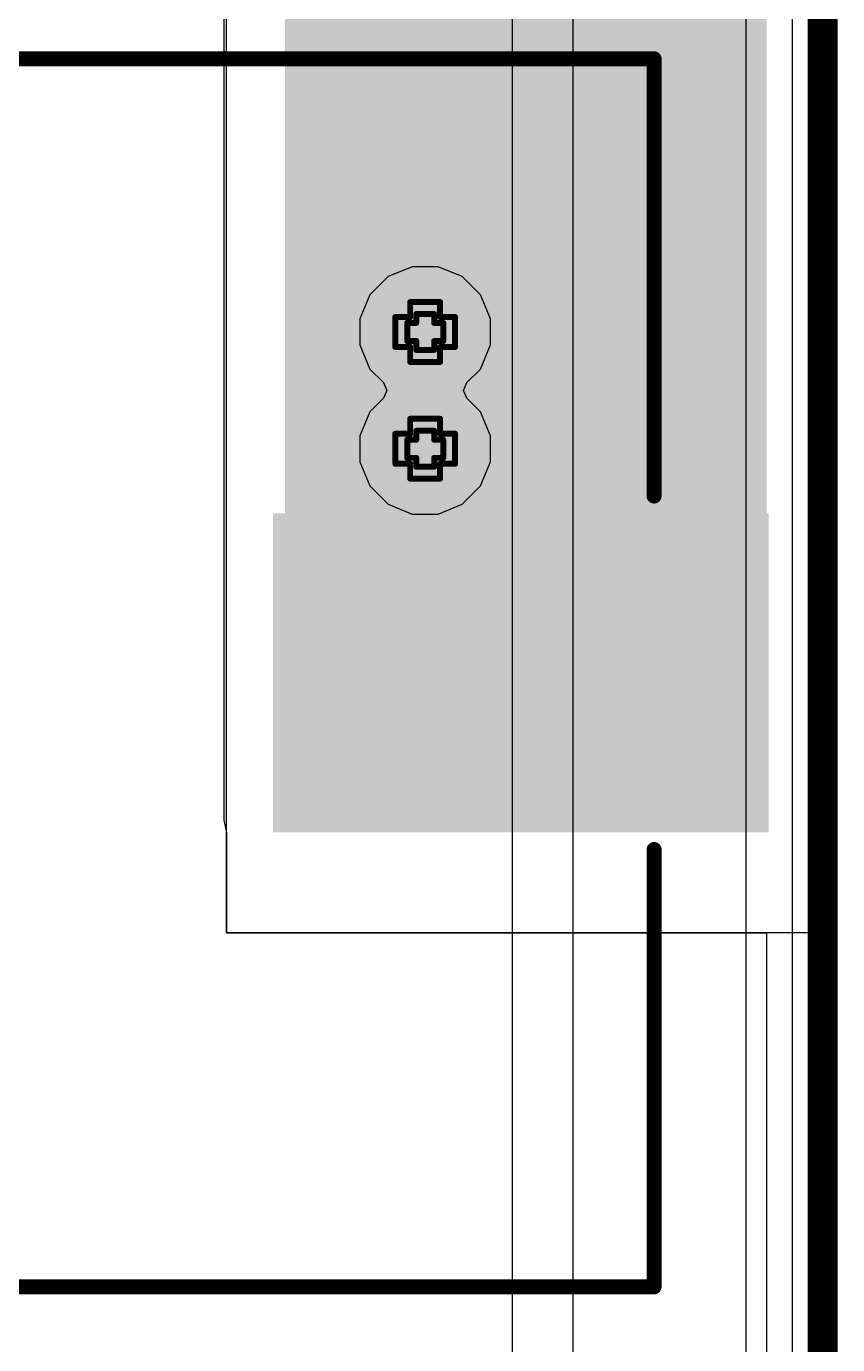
# Model space of a CAD drawing. Header units: inches. Extents: x -4 to 5258, y -4 to 5281.
# Drawn here: x 139.24 to 146.12, y 61.46 to 72.64 of the extents above; entities that cross this region are included whole.
import ezdxf

# ---------------------------------------------------------------- set-up
doc = ezdxf.new("R2010")
doc.units = ezdxf.units.IN
for name, color, linetype in [('Board Outline', 216, 'Continuous'), ('Bottom Layer', 5, 'Continuous'), ('Bottom Solder', 6, 'Continuous'), ('Drill Drawing', 1, 'Continuous'), ('Layer 1', 16, 'Continuous'), ('Layer 2', 76, 'Continuous'), ('Top Layer', 1, 'Continuous'), ('Top Overlay', 2, 'Continuous'), ('Top Paste', 8, 'Continuous'), ('Top Solder', 216, 'Continuous'), ('Via Holes', 16, 'Continuous')]:
    doc.layers.add(name, color=color, linetype=linetype)

# ---------------------------------------------------------------- blocks, each defined once
blk = doc.blocks.new('UCD_220_F_10__D___309')
at = {"layer": 'Top Layer'}
for points in [[(-6, 1.25), (-2, 1.25), (-2, -1.25), (-6, -1.25)], [(2, 1.25), (6, 1.25), (6, -1.25), (2, -1.25)]]:
    blk.add_hatch(color=1, dxfattribs=at).paths.add_polyline_path(points)
at = {"layer": 'Top Paste'}
for points in [[(-6, 1.25), (-2, 1.25), (-2, -1.25), (-6, -1.25)], [(2, 1.25), (6, 1.25), (6, -1.25), (2, -1.25)]]:
    blk.add_hatch(color=8, dxfattribs=at).paths.add_polyline_path(points)
at = {"layer": 'Top Solder'}
for points in [[(-6.102, 1.352), (-1.898, 1.352), (-1.898, -1.352), (-6.102, -1.352)], [(1.898, 1.352), (6.102, 1.352), (6.102, -1.352), (1.898, -1.352)]]:
    blk.add_hatch(color=216, dxfattribs=at).paths.add_polyline_path(points)
at = {"layer": 'Top Overlay'}
for points in [[(-5.131, 3.708, 0.127, 0.127, 0), (-3.632, 5.207, 0.127, 0.127, 0)], [(-3.632, 5.207, 0.127, 0.127, 0), (5.131, 5.207, 0.127, 0.127, 0)], [(5.131, 1.499, 0.127, 0.127, 0), (5.131, 5.207, 0.127, 0.127, 0)], [(-5.131, 1.524, 0.127, 0.127, 0), (-5.131, 3.708, 0.127, 0.127, 0)], [(-5.664, 1.618, 0.127, 0.127, 0), (-5.664, 2.121, 0.127, 0.127, 0)], [(-5.946, 1.866, 0.127, 0.127, 0), (-5.392, 1.866, 0.127, 0.127, 0)], [(5.131, -5.207, 0.127, 0.127, 0), (5.131, -1.499, 0.127, 0.127, 0)], [(-5.131, -3.708, 0.127, 0.127, 0), (-5.131, -1.524, 0.127, 0.127, 0)], [(-5.131, -3.708, 0.127, 0.127, 0), (-3.632, -5.207, 0.127, 0.127, 0)], [(-3.632, -5.207, 0.127, 0.127, 0), (5.131, -5.207, 0.127, 0.127, 0)]]:
    blk.add_lwpolyline(points, format="xyseb", dxfattribs=at)
for points in [[(-3.664, 5.207, 0.0635, 0.0635, 1), (-3.6, 5.207, 0.0635, 0.0635, 1)], [(-3.664, 5.207, 0.0635, 0.0635, 1), (-3.6, 5.207, 0.0635, 0.0635, 1)], [(5.099, 5.207, 0.0635, 0.0635, 1), (5.163, 5.207, 0.0635, 0.0635, 1)], [(5.099, 5.207, 0.0635, 0.0635, 1), (5.163, 5.207, 0.0635, 0.0635, 1)], [(-5.163, 3.708, 0.0635, 0.0635, 1), (-5.099, 3.708, 0.0635, 0.0635, 1)], [(-5.163, 3.708, 0.0635, 0.0635, 1), (-5.099, 3.708, 0.0635, 0.0635, 1)], [(-5.696, 2.121, 0.0635, 0.0635, 1), (-5.632, 2.121, 0.0635, 0.0635, 1)], [(-5.977, 1.866, 0.0635, 0.0635, 1), (-5.914, 1.866, 0.0635, 0.0635, 1)], [(-5.424, 1.866, 0.0635, 0.0635, 1), (-5.36, 1.866, 0.0635, 0.0635, 1)], [(-5.696, 1.618, 0.0635, 0.0635, 1), (-5.632, 1.618, 0.0635, 0.0635, 1)], [(-5.163, 1.524, 0.0635, 0.0635, 1), (-5.099, 1.524, 0.0635, 0.0635, 1)], [(5.099, 1.499, 0.0635, 0.0635, 1), (5.163, 1.499, 0.0635, 0.0635, 1)], [(5.099, -1.499, 0.0635, 0.0635, 1), (5.163, -1.499, 0.0635, 0.0635, 1)], [(-5.163, -1.524, 0.0635, 0.0635, 1), (-5.099, -1.524, 0.0635, 0.0635, 1)], [(-5.163, -3.708, 0.0635, 0.0635, 1), (-5.099, -3.708, 0.0635, 0.0635, 1)], [(-5.163, -3.708, 0.0635, 0.0635, 1), (-5.099, -3.708, 0.0635, 0.0635, 1)], [(-3.664, -5.207, 0.0635, 0.0635, 1), (-3.6, -5.207, 0.0635, 0.0635, 1)], [(-3.664, -5.207, 0.0635, 0.0635, 1), (-3.6, -5.207, 0.0635, 0.0635, 1)], [(5.099, -5.207, 0.0635, 0.0635, 1), (5.163, -5.207, 0.0635, 0.0635, 1)], [(5.099, -5.207, 0.0635, 0.0635, 1), (5.163, -5.207, 0.0635, 0.0635, 1)]]:
    blk.add_lwpolyline(points, format="xyseb", close=True, dxfattribs=at)

msp = doc.modelspace()

# ---------------------------------------------------------------- hatches: boundary and pattern name
at = {"layer": 'Bottom Layer'}
h = msp.add_hatch(color=5, dxfattribs=at)
edge = h.paths.add_edge_path()
edge.add_arc((142.619, 70.043), 0.3, 0, 360)
h = msp.add_hatch(color=5, dxfattribs=at)
edge = h.paths.add_edge_path()
edge.add_arc((142.619, 69.053), 0.3, 0, 360)
at = {"layer": 'Bottom Solder'}
h = msp.add_hatch(color=6, dxfattribs=at)
edge = h.paths.add_edge_path()
edge.add_arc((142.619, 70.043), 0.402, 0, 360)
h = msp.add_hatch(color=6, dxfattribs=at)
edge = h.paths.add_edge_path()
edge.add_arc((142.619, 69.053), 0.402, 0, 360)
at = {"layer": 'Layer 1'}
h = msp.add_hatch(color=16, dxfattribs=at)
edge = h.paths.add_edge_path()
edge.add_arc((142.619, 70.043), 0.3, 0, 360)
h = msp.add_hatch(color=16, dxfattribs=at)
edge = h.paths.add_edge_path()
edge.add_arc((142.619, 69.053), 0.3, 0, 360)
at = {"layer": 'Layer 2'}
h = msp.add_hatch(color=76, dxfattribs=at)
edge = h.paths.add_edge_path()
edge.add_arc((142.619, 70.043), 0.3, 0, 360)
h = msp.add_hatch(color=76, dxfattribs=at)
edge = h.paths.add_edge_path()
edge.add_arc((142.619, 69.053), 0.3, 0, 360)
at = {"layer": 'Top Layer'}
msp.add_hatch(color=1, dxfattribs=at).paths.add_polyline_path([(141.43, 65.903), (145.515, 65.903), (145.515, 92.51), (141.43, 92.51)])
h = msp.add_hatch(color=1, dxfattribs=at)
edge = h.paths.add_edge_path()
edge.add_arc((142.619, 70.043), 0.3, 0, 360)
h = msp.add_hatch(color=1, dxfattribs=at)
edge = h.paths.add_edge_path()
edge.add_arc((142.619, 69.053), 0.3, 0, 360)
at = {"layer": 'Top Solder'}
h = msp.add_hatch(color=216, dxfattribs=at)
edge = h.paths.add_edge_path()
edge.add_arc((142.619, 70.043), 0.402, 0, 360)
h = msp.add_hatch(color=216, dxfattribs=at)
edge = h.paths.add_edge_path()
edge.add_arc((142.619, 69.053), 0.402, 0, 360)
at = {"layer": 'Via Holes'}
h = msp.add_hatch(color=7, dxfattribs=at)
edge = h.paths.add_edge_path()
edge.add_arc((142.619, 70.043), 0.15, 0, 360)
h = msp.add_hatch(color=7, dxfattribs=at)
edge = h.paths.add_edge_path()
edge.add_arc((142.619, 69.053), 0.15, 0, 360)

# ---------------------------------------------------------------- linework, layer by layer
at = {"layer": 'Board Outline'}
msp.add_lwpolyline([(145.991, -3.991, 0.254, 0.254, 0), (145.991, 106.009, 0.254, 0.254, 0)], format="xyseb", dxfattribs=at)
at = {"layer": 'Bottom Layer'}
for p, q in [((145.34, 79.371), (145.34, 52.568)), ((142.509, 70.597), (142.306, 70.513)), ((142.73, 70.597), (142.509, 70.597)), ((142.933, 70.513), (142.73, 70.597)), ((142.306, 70.513), (142.15, 70.357)), ((143.089, 70.357), (142.933, 70.513)), ((142.15, 70.357), (142.065, 70.154)), ((143.173, 70.154), (143.089, 70.357)), ((142.065, 70.154), (142.065, 69.933)), ((143.173, 69.933), (143.173, 70.154)), ((142.065, 69.933), (142.15, 69.729)), ((143.089, 69.729), (143.173, 69.933)), ((142.15, 69.729), (142.265, 69.614)), ((142.974, 69.614), (143.089, 69.729)), ((142.265, 69.614), (142.294, 69.548)), ((142.294, 69.548), (142.265, 69.482)), ((142.945, 69.548), (142.974, 69.614)), ((142.974, 69.482), (142.945, 69.548)), ((142.265, 69.482), (142.15, 69.367)), ((143.089, 69.367), (142.974, 69.482)), ((142.15, 69.367), (142.065, 69.163)), ((143.173, 69.163), (143.089, 69.367)), ((142.065, 69.163), (142.065, 68.943)), ((143.173, 68.943), (143.173, 69.163)), ((142.065, 68.943), (142.15, 68.739)), ((143.089, 68.739), (143.173, 68.943)), ((142.15, 68.739), (142.306, 68.583)), ((142.933, 68.583), (143.089, 68.739)), ((142.306, 68.583), (142.509, 68.499)), ((142.73, 68.499), (142.933, 68.583)), ((142.509, 68.499), (142.73, 68.499))]:
    msp.add_line(p, q, dxfattribs=at)
at = {"layer": 'Drill Drawing'}
for points in [[(142.492, 70.17, 0.0508, 0.0508, 0), (142.492, 70.297, 0.0508, 0.0508, 0)], [(142.492, 70.297, 0.0508, 0.0508, 0), (142.746, 70.297, 0.0508, 0.0508, 0)], [(142.746, 70.17, 0.0508, 0.0508, 0), (142.746, 70.297, 0.0508, 0.0508, 0)], [(142.543, 70.12, 0.0508, 0.0508, 0), (142.543, 70.196, 0.0508, 0.0508, 0)], [(142.543, 70.196, 0.0508, 0.0508, 0), (142.696, 70.196, 0.0508, 0.0508, 0)], [(142.696, 70.12, 0.0508, 0.0508, 0), (142.696, 70.196, 0.0508, 0.0508, 0)], [(142.365, 69.916, 0.0508, 0.0508, 0), (142.365, 70.17, 0.0508, 0.0508, 0)], [(142.365, 70.17, 0.0508, 0.0508, 0), (142.492, 70.17, 0.0508, 0.0508, 0)], [(142.467, 69.967, 0.0508, 0.0508, 0), (142.467, 70.12, 0.0508, 0.0508, 0)], [(142.467, 70.12, 0.0508, 0.0508, 0), (142.543, 70.12, 0.0508, 0.0508, 0)], [(142.696, 70.12, 0.0508, 0.0508, 0), (142.772, 70.12, 0.0508, 0.0508, 0)], [(142.746, 70.17, 0.0508, 0.0508, 0), (142.873, 70.17, 0.0508, 0.0508, 0)], [(142.772, 69.967, 0.0508, 0.0508, 0), (142.772, 70.12, 0.0508, 0.0508, 0)], [(142.873, 69.916, 0.0508, 0.0508, 0), (142.873, 70.17, 0.0508, 0.0508, 0)], [(142.467, 69.967, 0.0508, 0.0508, 0), (142.543, 69.967, 0.0508, 0.0508, 0)], [(142.543, 69.891, 0.0508, 0.0508, 0), (142.543, 69.967, 0.0508, 0.0508, 0)], [(142.696, 69.967, 0.0508, 0.0508, 0), (142.772, 69.967, 0.0508, 0.0508, 0)], [(142.696, 69.891, 0.0508, 0.0508, 0), (142.696, 69.967, 0.0508, 0.0508, 0)], [(142.365, 69.916, 0.0508, 0.0508, 0), (142.492, 69.916, 0.0508, 0.0508, 0)], [(142.492, 69.789, 0.0508, 0.0508, 0), (142.492, 69.916, 0.0508, 0.0508, 0)], [(142.543, 69.891, 0.0508, 0.0508, 0), (142.696, 69.891, 0.0508, 0.0508, 0)], [(142.746, 69.916, 0.0508, 0.0508, 0), (142.873, 69.916, 0.0508, 0.0508, 0)], [(142.746, 69.789, 0.0508, 0.0508, 0), (142.746, 69.916, 0.0508, 0.0508, 0)], [(142.492, 69.789, 0.0508, 0.0508, 0), (142.746, 69.789, 0.0508, 0.0508, 0)], [(142.492, 69.18, 0.0508, 0.0508, 0), (142.492, 69.307, 0.0508, 0.0508, 0)], [(142.492, 69.307, 0.0508, 0.0508, 0), (142.746, 69.307, 0.0508, 0.0508, 0)], [(142.746, 69.18, 0.0508, 0.0508, 0), (142.746, 69.307, 0.0508, 0.0508, 0)], [(142.365, 68.926, 0.0508, 0.0508, 0), (142.365, 69.18, 0.0508, 0.0508, 0)], [(142.365, 69.18, 0.0508, 0.0508, 0), (142.492, 69.18, 0.0508, 0.0508, 0)], [(142.543, 69.129, 0.0508, 0.0508, 0), (142.543, 69.205, 0.0508, 0.0508, 0)], [(142.543, 69.205, 0.0508, 0.0508, 0), (142.696, 69.205, 0.0508, 0.0508, 0)], [(142.696, 69.129, 0.0508, 0.0508, 0), (142.696, 69.205, 0.0508, 0.0508, 0)], [(142.746, 69.18, 0.0508, 0.0508, 0), (142.873, 69.18, 0.0508, 0.0508, 0)], [(142.873, 68.926, 0.0508, 0.0508, 0), (142.873, 69.18, 0.0508, 0.0508, 0)], [(142.467, 68.976, 0.0508, 0.0508, 0), (142.467, 69.129, 0.0508, 0.0508, 0)], [(142.467, 69.129, 0.0508, 0.0508, 0), (142.543, 69.129, 0.0508, 0.0508, 0)], [(142.696, 69.129, 0.0508, 0.0508, 0), (142.772, 69.129, 0.0508, 0.0508, 0)], [(142.772, 68.976, 0.0508, 0.0508, 0), (142.772, 69.129, 0.0508, 0.0508, 0)], [(142.467, 68.976, 0.0508, 0.0508, 0), (142.543, 68.976, 0.0508, 0.0508, 0)], [(142.543, 68.9, 0.0508, 0.0508, 0), (142.543, 68.976, 0.0508, 0.0508, 0)], [(142.696, 68.976, 0.0508, 0.0508, 0), (142.772, 68.976, 0.0508, 0.0508, 0)], [(142.696, 68.9, 0.0508, 0.0508, 0), (142.696, 68.976, 0.0508, 0.0508, 0)], [(142.365, 68.926, 0.0508, 0.0508, 0), (142.492, 68.926, 0.0508, 0.0508, 0)], [(142.492, 68.799, 0.0508, 0.0508, 0), (142.492, 68.926, 0.0508, 0.0508, 0)], [(142.543, 68.9, 0.0508, 0.0508, 0), (142.696, 68.9, 0.0508, 0.0508, 0)], [(142.746, 68.926, 0.0508, 0.0508, 0), (142.873, 68.926, 0.0508, 0.0508, 0)], [(142.746, 68.799, 0.0508, 0.0508, 0), (142.746, 68.926, 0.0508, 0.0508, 0)], [(142.492, 68.799, 0.0508, 0.0508, 0), (142.746, 68.799, 0.0508, 0.0508, 0)]]:
    msp.add_lwpolyline(points, format="xyseb", dxfattribs=at)
for points in [[(142.48, 70.297, 0.0254, 0.0254, 1), (142.505, 70.297, 0.0254, 0.0254, 1)], [(142.48, 70.297, 0.0254, 0.0254, 1), (142.505, 70.297, 0.0254, 0.0254, 1)], [(142.734, 70.297, 0.0254, 0.0254, 1), (142.759, 70.297, 0.0254, 0.0254, 1)], [(142.734, 70.297, 0.0254, 0.0254, 1), (142.759, 70.297, 0.0254, 0.0254, 1)], [(142.531, 70.196, 0.0254, 0.0254, 1), (142.556, 70.196, 0.0254, 0.0254, 1)], [(142.531, 70.196, 0.0254, 0.0254, 1), (142.556, 70.196, 0.0254, 0.0254, 1)], [(142.683, 70.196, 0.0254, 0.0254, 1), (142.708, 70.196, 0.0254, 0.0254, 1)], [(142.683, 70.196, 0.0254, 0.0254, 1), (142.708, 70.196, 0.0254, 0.0254, 1)], [(142.353, 70.17, 0.0254, 0.0254, 1), (142.378, 70.17, 0.0254, 0.0254, 1)], [(142.353, 70.17, 0.0254, 0.0254, 1), (142.378, 70.17, 0.0254, 0.0254, 1)], [(142.454, 70.12, 0.0254, 0.0254, 1), (142.48, 70.12, 0.0254, 0.0254, 1)], [(142.454, 70.12, 0.0254, 0.0254, 1), (142.48, 70.12, 0.0254, 0.0254, 1)], [(142.48, 70.17, 0.0254, 0.0254, 1), (142.505, 70.17, 0.0254, 0.0254, 1)], [(142.48, 70.17, 0.0254, 0.0254, 1), (142.505, 70.17, 0.0254, 0.0254, 1)], [(142.531, 70.12, 0.0254, 0.0254, 1), (142.556, 70.12, 0.0254, 0.0254, 1)], [(142.531, 70.12, 0.0254, 0.0254, 1), (142.556, 70.12, 0.0254, 0.0254, 1)], [(142.683, 70.12, 0.0254, 0.0254, 1), (142.708, 70.12, 0.0254, 0.0254, 1)], [(142.683, 70.12, 0.0254, 0.0254, 1), (142.708, 70.12, 0.0254, 0.0254, 1)], [(142.734, 70.17, 0.0254, 0.0254, 1), (142.759, 70.17, 0.0254, 0.0254, 1)], [(142.734, 70.17, 0.0254, 0.0254, 1), (142.759, 70.17, 0.0254, 0.0254, 1)], [(142.759, 70.12, 0.0254, 0.0254, 1), (142.785, 70.12, 0.0254, 0.0254, 1)], [(142.759, 70.12, 0.0254, 0.0254, 1), (142.785, 70.12, 0.0254, 0.0254, 1)], [(142.861, 70.17, 0.0254, 0.0254, 1), (142.886, 70.17, 0.0254, 0.0254, 1)], [(142.861, 70.17, 0.0254, 0.0254, 1), (142.886, 70.17, 0.0254, 0.0254, 1)], [(142.454, 69.967, 0.0254, 0.0254, 1), (142.48, 69.967, 0.0254, 0.0254, 1)], [(142.454, 69.967, 0.0254, 0.0254, 1), (142.48, 69.967, 0.0254, 0.0254, 1)], [(142.531, 69.967, 0.0254, 0.0254, 1), (142.556, 69.967, 0.0254, 0.0254, 1)], [(142.531, 69.967, 0.0254, 0.0254, 1), (142.556, 69.967, 0.0254, 0.0254, 1)], [(142.683, 69.967, 0.0254, 0.0254, 1), (142.708, 69.967, 0.0254, 0.0254, 1)], [(142.683, 69.967, 0.0254, 0.0254, 1), (142.708, 69.967, 0.0254, 0.0254, 1)], [(142.759, 69.967, 0.0254, 0.0254, 1), (142.785, 69.967, 0.0254, 0.0254, 1)], [(142.759, 69.967, 0.0254, 0.0254, 1), (142.785, 69.967, 0.0254, 0.0254, 1)], [(142.353, 69.916, 0.0254, 0.0254, 1), (142.378, 69.916, 0.0254, 0.0254, 1)], [(142.353, 69.916, 0.0254, 0.0254, 1), (142.378, 69.916, 0.0254, 0.0254, 1)], [(142.48, 69.916, 0.0254, 0.0254, 1), (142.505, 69.916, 0.0254, 0.0254, 1)], [(142.48, 69.916, 0.0254, 0.0254, 1), (142.505, 69.916, 0.0254, 0.0254, 1)], [(142.531, 69.891, 0.0254, 0.0254, 1), (142.556, 69.891, 0.0254, 0.0254, 1)], [(142.531, 69.891, 0.0254, 0.0254, 1), (142.556, 69.891, 0.0254, 0.0254, 1)], [(142.683, 69.891, 0.0254, 0.0254, 1), (142.708, 69.891, 0.0254, 0.0254, 1)], [(142.683, 69.891, 0.0254, 0.0254, 1), (142.708, 69.891, 0.0254, 0.0254, 1)], [(142.734, 69.916, 0.0254, 0.0254, 1), (142.759, 69.916, 0.0254, 0.0254, 1)], [(142.734, 69.916, 0.0254, 0.0254, 1), (142.759, 69.916, 0.0254, 0.0254, 1)], [(142.861, 69.916, 0.0254, 0.0254, 1), (142.886, 69.916, 0.0254, 0.0254, 1)], [(142.861, 69.916, 0.0254, 0.0254, 1), (142.886, 69.916, 0.0254, 0.0254, 1)], [(142.48, 69.789, 0.0254, 0.0254, 1), (142.505, 69.789, 0.0254, 0.0254, 1)], [(142.48, 69.789, 0.0254, 0.0254, 1), (142.505, 69.789, 0.0254, 0.0254, 1)], [(142.734, 69.789, 0.0254, 0.0254, 1), (142.759, 69.789, 0.0254, 0.0254, 1)], [(142.734, 69.789, 0.0254, 0.0254, 1), (142.759, 69.789, 0.0254, 0.0254, 1)], [(142.48, 69.307, 0.0254, 0.0254, 1), (142.505, 69.307, 0.0254, 0.0254, 1)], [(142.48, 69.307, 0.0254, 0.0254, 1), (142.505, 69.307, 0.0254, 0.0254, 1)], [(142.734, 69.307, 0.0254, 0.0254, 1), (142.759, 69.307, 0.0254, 0.0254, 1)], [(142.734, 69.307, 0.0254, 0.0254, 1), (142.759, 69.307, 0.0254, 0.0254, 1)], [(142.353, 69.18, 0.0254, 0.0254, 1), (142.378, 69.18, 0.0254, 0.0254, 1)], [(142.353, 69.18, 0.0254, 0.0254, 1), (142.378, 69.18, 0.0254, 0.0254, 1)], [(142.48, 69.18, 0.0254, 0.0254, 1), (142.505, 69.18, 0.0254, 0.0254, 1)], [(142.48, 69.18, 0.0254, 0.0254, 1), (142.505, 69.18, 0.0254, 0.0254, 1)], [(142.531, 69.205, 0.0254, 0.0254, 1), (142.556, 69.205, 0.0254, 0.0254, 1)], [(142.531, 69.205, 0.0254, 0.0254, 1), (142.556, 69.205, 0.0254, 0.0254, 1)], [(142.683, 69.205, 0.0254, 0.0254, 1), (142.708, 69.205, 0.0254, 0.0254, 1)], [(142.683, 69.205, 0.0254, 0.0254, 1), (142.708, 69.205, 0.0254, 0.0254, 1)], [(142.734, 69.18, 0.0254, 0.0254, 1), (142.759, 69.18, 0.0254, 0.0254, 1)], [(142.734, 69.18, 0.0254, 0.0254, 1), (142.759, 69.18, 0.0254, 0.0254, 1)], [(142.861, 69.18, 0.0254, 0.0254, 1), (142.886, 69.18, 0.0254, 0.0254, 1)], [(142.861, 69.18, 0.0254, 0.0254, 1), (142.886, 69.18, 0.0254, 0.0254, 1)], [(142.454, 69.129, 0.0254, 0.0254, 1), (142.48, 69.129, 0.0254, 0.0254, 1)], [(142.454, 69.129, 0.0254, 0.0254, 1), (142.48, 69.129, 0.0254, 0.0254, 1)], [(142.531, 69.129, 0.0254, 0.0254, 1), (142.556, 69.129, 0.0254, 0.0254, 1)], [(142.531, 69.129, 0.0254, 0.0254, 1), (142.556, 69.129, 0.0254, 0.0254, 1)], [(142.683, 69.129, 0.0254, 0.0254, 1), (142.708, 69.129, 0.0254, 0.0254, 1)], [(142.683, 69.129, 0.0254, 0.0254, 1), (142.708, 69.129, 0.0254, 0.0254, 1)], [(142.759, 69.129, 0.0254, 0.0254, 1), (142.785, 69.129, 0.0254, 0.0254, 1)], [(142.759, 69.129, 0.0254, 0.0254, 1), (142.785, 69.129, 0.0254, 0.0254, 1)], [(142.454, 68.976, 0.0254, 0.0254, 1), (142.48, 68.976, 0.0254, 0.0254, 1)], [(142.454, 68.976, 0.0254, 0.0254, 1), (142.48, 68.976, 0.0254, 0.0254, 1)], [(142.531, 68.976, 0.0254, 0.0254, 1), (142.556, 68.976, 0.0254, 0.0254, 1)], [(142.531, 68.976, 0.0254, 0.0254, 1), (142.556, 68.976, 0.0254, 0.0254, 1)], [(142.683, 68.976, 0.0254, 0.0254, 1), (142.708, 68.976, 0.0254, 0.0254, 1)], [(142.683, 68.976, 0.0254, 0.0254, 1), (142.708, 68.976, 0.0254, 0.0254, 1)], [(142.759, 68.976, 0.0254, 0.0254, 1), (142.785, 68.976, 0.0254, 0.0254, 1)], [(142.759, 68.976, 0.0254, 0.0254, 1), (142.785, 68.976, 0.0254, 0.0254, 1)], [(142.353, 68.926, 0.0254, 0.0254, 1), (142.378, 68.926, 0.0254, 0.0254, 1)], [(142.353, 68.926, 0.0254, 0.0254, 1), (142.378, 68.926, 0.0254, 0.0254, 1)], [(142.48, 68.926, 0.0254, 0.0254, 1), (142.505, 68.926, 0.0254, 0.0254, 1)], [(142.48, 68.926, 0.0254, 0.0254, 1), (142.505, 68.926, 0.0254, 0.0254, 1)], [(142.531, 68.9, 0.0254, 0.0254, 1), (142.556, 68.9, 0.0254, 0.0254, 1)], [(142.531, 68.9, 0.0254, 0.0254, 1), (142.556, 68.9, 0.0254, 0.0254, 1)], [(142.683, 68.9, 0.0254, 0.0254, 1), (142.708, 68.9, 0.0254, 0.0254, 1)], [(142.683, 68.9, 0.0254, 0.0254, 1), (142.708, 68.9, 0.0254, 0.0254, 1)], [(142.734, 68.926, 0.0254, 0.0254, 1), (142.759, 68.926, 0.0254, 0.0254, 1)], [(142.734, 68.926, 0.0254, 0.0254, 1), (142.759, 68.926, 0.0254, 0.0254, 1)], [(142.861, 68.926, 0.0254, 0.0254, 1), (142.886, 68.926, 0.0254, 0.0254, 1)], [(142.861, 68.926, 0.0254, 0.0254, 1), (142.886, 68.926, 0.0254, 0.0254, 1)], [(142.48, 68.799, 0.0254, 0.0254, 1), (142.505, 68.799, 0.0254, 0.0254, 1)], [(142.48, 68.799, 0.0254, 0.0254, 1), (142.505, 68.799, 0.0254, 0.0254, 1)], [(142.734, 68.799, 0.0254, 0.0254, 1), (142.759, 68.799, 0.0254, 0.0254, 1)], [(142.734, 68.799, 0.0254, 0.0254, 1), (142.759, 68.799, 0.0254, 0.0254, 1)]]:
    msp.add_lwpolyline(points, format="xyseb", close=True, dxfattribs=at)
at = {"layer": 'Layer 1'}
for p, q in [((145.732, 105.75), (145.732, -3.732)), ((143.874, 58.685), (143.874, 96.776)), ((143.356, 92.664), (143.356, 58.685))]:
    msp.add_line(p, q, dxfattribs=at)
at = {"layer": 'Top Layer'}
for p, q in [((140.934, 64.949), (140.934, 93.072)), ((145.991, 93.072), (145.991, 64.949)), ((140.912, 79.371), (140.912, 65.903)), ((140.912, 65.903), (140.934, 65.795)), ((140.934, 65.795), (140.934, 64.949)), ((145.991, 64.949), (140.934, 64.949)), ((140.934, 64.949), (145.515, 64.949)), ((145.515, 64.949), (145.515, 52.568))]:
    msp.add_line(p, q, dxfattribs=at)

# ---------------------------------------------------------------- block references
msp.add_blockref('UCD_220_F_10__D___309', (139.43, 67.153))

doc.saveas('drawing.dxf')
